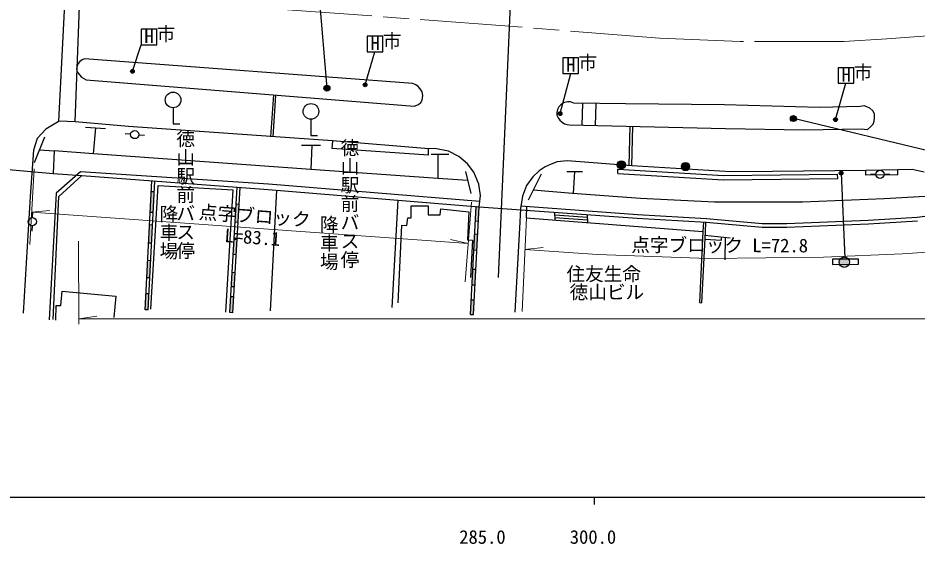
# Model space of a CAD drawing. Units: millimetres at full size, sheet at 1:1000; details may follow other scales. Extents: x 40000 to 680000, y 20000 to 380000.
# Drawn here: x 290638 to 411353, y 198715 to 269309 of the extents above; entities that cross this region are included whole.
import ezdxf
from ezdxf.enums import TextEntityAlignment as Align

# ---------------------------------------------------------------- set-up
doc = ezdxf.new("R2010")
doc.units = ezdxf.units.MM
doc.header["$LTSCALE"] = 1000
doc.linetypes.add('CHAIN', pattern=[18.5, 12, -1.5, 3.5, -1.5])
for name, color, linetype, lineweight in [('M-BGD', 7, 'Continuous', 25), ('M-BGD-EXST', 7, 'Continuous', 25), ('M-BMK', 2, 'CHAIN', 13), ('M-STR-HTXT', 7, 'Continuous', 13), ('M-STR-STRC', 7, 'Continuous', 25), ('M-STR-STRD', 8, 'Continuous', 25), ('M-TTL-BAND', 7, 'Continuous', 25)]:
    doc.layers.add(name, color=color, linetype=linetype, lineweight=lineweight)
doc.layers.add('M-BMK-HTXT', color=7, linetype='Continuous')
doc.styles.add('@ＭＳ ゴシック', font='')
doc.styles.add('ＭＳ ゴシック', font='')
doc.styles.get('@ＭＳ ゴシック').set_extended_font_data('@MS Gothic')
doc.styles.get('ＭＳ ゴシック').set_extended_font_data('MS Gothic')

msp = doc.modelspace()

# ---------------------------------------------------------------- hatches: boundary and pattern name
at = {"layer": 'M-BGD'}
for points in [[(371592, 250147, 0.1837), (371243, 249970, 0.57016), (371522, 249065)], [(371592, 250147), (371522, 249065, 0.27376), (372058, 249230, 0.68962)], [(380208, 249917, 0.1837), (379859, 249739, 0.57016), (380138, 248835)], [(380208, 249917), (380138, 248835, 0.27376), (380674, 249000, 0.68962)], [(308918, 245980), (308519, 246001), (308375, 243214), (308774, 243193)], [(320355, 244301), (319955, 244325), (319813, 241908), (320212, 241884)], [(352580, 243982), (352182, 244015), (352181, 244013), (352072, 242036), (352472, 242014)], [(308688, 241522), (308288, 241543), (308163, 239107), (308562, 239086)], [(352375, 240271), (351976, 240293), (351857, 238147), (352257, 238125)], [(320076, 239578), (319677, 239601), (319556, 237563), (319956, 237539)], [(308440, 236722), (308040, 236743), (307922, 234446), (308321, 234426)], [(401071, 237008, 1), (402108, 236067, 1)], [(351599, 233463), (351998, 233441), (352114, 235542), (351715, 235564)], [(319813, 235119), (319413, 235143), (319301, 233237), (319700, 233213)], [(308211, 232290), (307811, 232311), (307700, 230155), (308099, 230135)], [(319621, 231876), (319222, 231900), (319096, 229763), (319495, 229739)], [(351886, 231418), (351487, 231440), (351382, 229532), (351781, 229510)]]:
    msp.add_hatch(color=256, dxfattribs=at).paths.add_polyline_path(points)
at = {"layer": 'M-BGD-EXST'}
for points in [[(306191, 261984, 1), (305821, 262320, 1)], [(337432, 260169, 1), (337062, 260505, 1)], [(363616, 256304, 1), (363246, 256640, 1)], [(400594, 255502, 1), (400224, 255838, 1)], [(401343, 248336, 1), (400972, 248672, 1)]]:
    msp.add_hatch(color=256, dxfattribs=at).paths.add_polyline_path(points)
at = {"layer": 'M-STR-STRC'}
for points in [[(332424, 259617, 1), (331831, 260155, 1)], [(395048, 255543, 1), (394455, 256081, 1)]]:
    msp.add_hatch(color=256, dxfattribs=at).paths.add_polyline_path(points)

# ---------------------------------------------------------------- linework, layer by layer
at = {"layer": 'M-BGD'}
for p, q in [((358961, 321562), (355093, 234475)), ((324928, 258991), (324558, 253374)), ((325227, 258967), (324857, 253352)), ((311465, 257259), (311465, 255084)), ((311465, 255084), (312354, 255084)), ((329979, 255718), (329979, 253543)), ((372785, 254781), (372664, 249509)), ((373135, 254772), (373014, 249482)), ((299712, 254672), (302384, 254481)), ((301048, 254576), (300756, 251081)), ((305768, 253703), (305020, 253756)), ((306865, 253625), (307614, 253571)), ((329979, 253543), (330868, 253543)), ((294215, 253322), (292823, 249865)), ((332843, 251802), (332923, 252799)), ((293519, 251594), (295518, 251498)), ((328707, 252247), (331275, 252247)), ((330113, 252247), (329982, 248997)), ((345751, 250913), (332843, 251802)), ((345751, 250913), (345740, 251761)), ((346098, 251035), (348495, 251035)), ((347025, 251035), (347023, 247762)), ((350737, 248721), (351427, 245738)), ((364317, 248728), (366436, 248728)), ((365377, 248728), (365165, 245775)), ((371186, 248421), (371194, 249022)), ((404473, 248202), (404465, 248852)), ((408785, 248276), (408775, 248926)), ((360883, 248372), (359144, 244844)), ((400702, 247751), (400696, 248351)), ((408785, 248276), (404473, 248202)), ((405841, 248312), (405092, 248293)), ((406941, 248342), (407691, 248361)), ((307700, 230155), (308594, 247458)), ((308099, 230135), (308993, 247429)), ((319096, 229763), (320090, 246607)), ((319495, 229739), (320489, 246578)), ((308918, 245980), (308519, 246001)), ((324547, 229998), (325377, 246207)), ((320355, 244301), (319955, 244325)), ((340879, 230473), (341666, 244875)), ((358898, 242473), (358966, 244025)), ((292590, 242529), (292635, 243278)), ((308774, 243193), (308375, 243214)), ((362750, 242176), (362705, 243255)), ((362720, 242886), (367109, 242571)), ((367140, 241838), (367093, 242940)), ((292524, 241431), (292479, 240682)), ((308688, 241522), (308288, 241543)), ((320212, 241884), (319813, 241908)), ((352472, 242014), (352072, 242036)), ((358885, 242474), (382596, 240647)), ((362736, 242517), (367125, 242201)), ((352375, 240271), (351976, 240293)), ((308562, 239086), (308163, 239107)), ((320076, 239578), (319677, 239601)), ((382872, 240147), (386246, 239790)), ((385594, 236851), (385649, 239853)), ((352257, 238125), (351857, 238147)), ((308440, 236722), (308040, 236743)), ((319956, 237539), (319556, 237563)), ((352114, 235542), (351715, 235564)), ((308321, 234426), (307922, 234446)), ((319813, 235119), (319413, 235143)), ((319700, 233213), (319301, 233237)), ((351998, 233441), (351599, 233463)), ((308211, 232290), (307811, 232311)), ((319621, 231876), (319222, 231900)), ((351886, 231418), (351487, 231440)), ((382129, 231116), (382429, 231101)), ((308099, 230135), (307700, 230155)), ((319495, 229739), (319096, 229763)), ((351382, 229532), (351781, 229510))]:
    msp.add_line(p, q, dxfattribs=at)
for points in [[(351781, 229510), (352580, 243982), (352725, 245471), (352520, 247021), (351837, 248626), (351002, 249746), (349814, 250727), (348454, 251415), (346627, 251773), (345802, 251762), (332890, 252802), (305459, 254754), (298322, 255371), (296162, 255479), (294391, 254408), (293218, 253151), (292744, 251562), (292287, 245362), (291346, 229695)], [(351023, 247483), (347023, 247762), (329982, 248997), (300797, 251077), (295518, 251498), (295372, 248457)], [(412302, 248615), (410706, 248954), (408774, 248926), (404463, 248852), (391969, 248699), (386367, 248672), (373062, 249478), (364366, 250149), (363039, 249998), (362245, 249703), (361441, 249313), (360598, 248785), (359752, 248000), (358910, 246820), (358391, 245394), (358120, 243734), (358014, 241962), (357364, 229837)], [(288366, 249082), (295372, 248457), (299210, 248153), (324243, 246300), (352580, 243982), (373787, 242459), (383050, 241905), (390543, 241244), (393869, 241244), (404840, 241694), (411416, 242088)], [(371194, 249022), (385374, 248191), (400696, 248351)], [(352648, 244679), (352634, 244680), (324298, 246998), (299047, 248662), (295749, 245783), (294837, 228787)], [(295356, 228829), (296107, 245336), (299210, 248153)], [(371186, 248421), (385360, 247591), (400702, 247751)], [(308466, 230249), (309442, 246839), (319475, 246248), (318508, 229809)], [(359833, 246241), (365086, 245780), (374209, 245127), (384182, 244658), (395995, 244658), (406924, 245090), (412464, 245386), (415092, 245629)], [(341673, 231062), (342177, 241489), (342872, 241455), (342973, 242502), (343445, 242502), (343445, 244107), (345722, 244107), (345722, 242881), (347329, 242881), (347407, 243680), (351185, 243313), (351013, 239540), (351668, 239510), (351381, 234497)], [(351382, 229532), (352181, 244013), (352182, 244015)], [(358177, 244082), (373820, 242958), (383087, 242404), (390565, 241744), (393859, 241744), (404815, 242193), (411368, 242586), (416173, 243221), (417598, 243428)], [(382672, 241928), (382596, 240647), (382129, 231116)], [(382972, 241910), (382896, 240630), (382429, 231101)], [(382845, 239610), (385107, 239510), (385092, 239912)], [(295726, 228763), (295779, 230716), (296393, 230716), (296579, 232628), (303761, 231958), (303497, 229132)]]:
    msp.add_lwpolyline(points, dxfattribs=at)
msp.add_lwpolyline([(399995, 236239), (403495, 236264), (403490, 236964), (399990, 236939)], close=True, dxfattribs=at)
for centre, radius in [((311465, 258309), 1050), ((329979, 256768), 1050), ((306317, 253664), 550), ((371650, 249600), 550), ((380266, 249370), 550), ((406391, 248327), 550), ((292557, 241980), 550), ((401590, 236538), 700)]:
    msp.add_circle(centre, radius, dxfattribs=at)
at = {"layer": 'M-BGD-EXST'}
for p, q in [((309260, 267797), (307160, 267797)), ((307160, 267797), (307160, 265697)), ((309260, 265697), (309260, 267797)), ((339622, 266865), (337522, 266865)), ((337522, 266865), (337522, 264765)), ((339622, 264765), (339622, 266865)), ((306006, 262152), (307160, 265697)), ((307160, 265697), (309260, 265697)), ((337247, 260337), (338572, 264765)), ((337522, 264765), (339622, 264765)), ((365899, 263966), (363799, 263966)), ((363799, 263966), (363799, 261866)), ((365899, 261866), (365899, 263966)), ((402850, 262641), (400750, 262641)), ((400750, 262641), (400750, 260541)), ((402850, 260541), (402850, 262641)), ((363431, 256472), (364849, 261866)), ((363799, 261866), (365899, 261866)), ((400409, 255670), (401800, 260541)), ((400750, 260541), (402850, 260541)), ((401157, 248504), (401675, 237110))]:
    msp.add_line(p, q, dxfattribs=at)
for centre in [(306006, 262152), (337247, 260337), (363431, 256472), (400409, 255670), (401157, 248504)]:
    msp.add_circle(centre, 250, dxfattribs=at)
at = {"layer": 'M-BMK'}
msp.add_lwpolyline([(497809, 293040), (478953, 283993), (471558, 280835), (459440, 276523), (455745, 275404), (445014, 272570), (432098, 269649), (427318, 268835), (419773, 267569), (413377, 266963), (407280, 266518), (401533, 266169), (387596, 266171), (376784, 266609), (356609, 268200), (320988, 270859), (221221, 278418)], dxfattribs=at)
at = {"layer": 'M-STR-HTXT'}
for p, q in [((292803, 249060), (292219, 238913)), ((351526, 244607), (350699, 233896)), ((292469, 243260), (294916, 243470)), ((292469, 243260), (351096, 239044)), ((358349, 229925), (358898, 242473)), ((298777, 239347), (298790, 228239)), ((351096, 239044), (348705, 239601)), ((358714, 238260), (361156, 238506)), ((298789, 228915), (301213, 229300)), ((298789, 228915), (525082, 228982))]:
    msp.add_line(p, q, dxfattribs=at)
msp.add_lwpolyline([(358714, 238260), (368431, 237572), (383289, 237013), (398818, 237224), (409414, 237670), (416730, 238164)], dxfattribs=at)
at = {"layer": 'M-STR-STRC'}
for p, q in [((327514, 314700), (332127, 259886)), ((297926, 292093), (296086, 255483)), ((298322, 255371), (299628, 290708)), ((446983, 243327), (394751, 255812))]:
    msp.add_line(p, q, dxfattribs=at)
for centre in [(332127, 259886), (394751, 255812)]:
    msp.add_circle(centre, 400, dxfattribs=at)
at = {"layer": 'M-STR-STRD'}
for p, q in [((366432, 257872), (366359, 254934)), ((368232, 257846), (368158, 254891))]:
    msp.add_line(p, q, dxfattribs=at)
for points in [[(299583, 263831), (299244, 263680), (298957, 263464), (298728, 263213), (298599, 262909), (298507, 262424), (298583, 262062), (298890, 261674), (299165, 261350), (299481, 261173), (299816, 261016), (343828, 257467), (344423, 257696), (344712, 257973), (344891, 258293), (345017, 258903), (344896, 259385), (344632, 259811), (344374, 260101), (344069, 260359), (343672, 260515)], [(365291, 257888), (364843, 258059), (364430, 258067), (363900, 257945), (363545, 257672), (363269, 257386), (363083, 257033), (362997, 256624), (362978, 256288), (363155, 255926), (363391, 255594), (363686, 255326), (364040, 255123), (364396, 255034), (364628, 254975), (385616, 254475), (396150, 254318), (403914, 254412), (404683, 254352), (405124, 254697), (405451, 255081), (405612, 255446), (405665, 255973), (405631, 256429), (405410, 256842), (405025, 257192), (404635, 257397), (404240, 257500), (403697, 257418), (398235, 257286), (385505, 257637), (372218, 257789)]]:
    msp.add_lwpolyline(points, close=True, dxfattribs=at)
at = {"layer": 'M-TTL-BAND'}
for p, q in [((40000, 205000), (579000, 205000)), ((368000, 205000), (368000, 204000))]:
    msp.add_line(p, q, dxfattribs=at)

# ---------------------------------------------------------------- texts
at = {"layer": 'M-BGD-EXST', "style": 'ＭＳ ゴシック'}
for s, p in [('市', (309260, 265697)), ('H', (307612, 265389)), ('H', (337974, 264457)), ('市', (339622, 264765)), ('市', (365899, 261866)), ('H', (364252, 261557)), ('市', (402850, 260541)), ('H', (401203, 260233))]:
    msp.add_text(s, height=1833, dxfattribs=at).set_placement(p, align=Align.BOTTOM_LEFT)
at = {"layer": 'M-BMK-HTXT', "style": '@ＭＳ ゴシック'}
for s, p in [('徳山駅前バス停', (311654, 254359)), ('徳山駅前バス停', (333718, 253160)), ('降車場', (309409, 244305)), ('降車場', (330936, 242876))]:
    msp.add_text(s, height=1833, rotation=270, dxfattribs=at).set_placement(p, align=Align.BOTTOM_LEFT)
at = {"layer": 'M-BMK-HTXT', "style": 'ＭＳ ゴシック'}
for s, p in [('住友生命', (364288, 233491)), ('徳山ビル', (364715, 231047))]:
    msp.add_text(s, height=1833, dxfattribs=at).set_placement(p, align=Align.BOTTOM_LEFT)
at = {"layer": 'M-STR-HTXT', "style": 'ＭＳ ゴシック'}
for s, rotation, p in [('点字ブロック', 355.886, (314846, 241831)), ('L=83.1', 355.886, (318284, 238699)), ('点字ブロック L=72.8', 359.768, (372982, 237400))]:
    msp.add_text(s, height=1833, rotation=rotation, dxfattribs=at).set_placement(p, align=Align.BOTTOM_LEFT)
at = {"layer": 'M-TTL-BAND', "style": 'ＭＳ ゴシック'}
for s, p in [('285.0', (353000, 198195)), ('300.0', (367844, 198195))]:
    msp.add_text(s, height=1833, dxfattribs=at).set_placement(p, align=Align.BOTTOM_CENTER)

doc.saveas('drawing.dxf')
